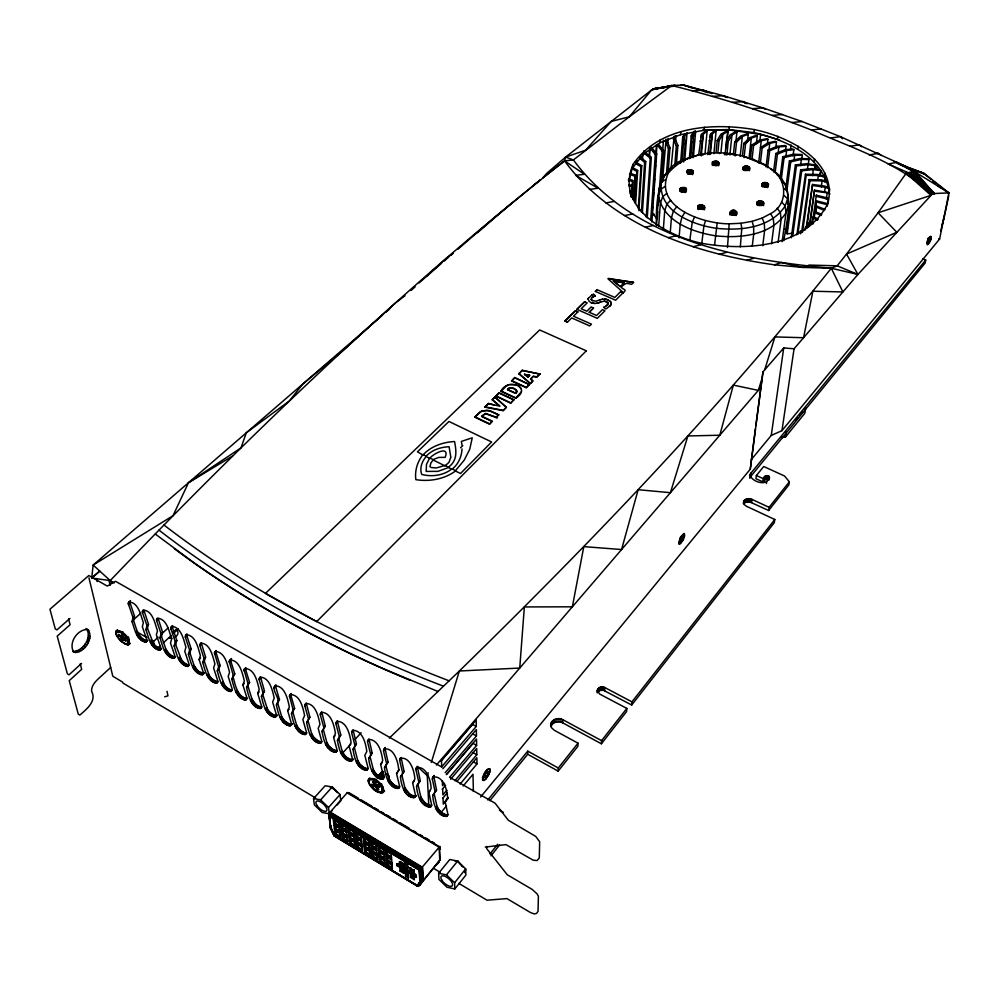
<?xml version="1.0" encoding="UTF-8"?>
<svg xmlns="http://www.w3.org/2000/svg" width="999" height="999" viewBox="0 0 999 999"><rect width="100%" height="100%" fill="white"/><g stroke="black" fill="none" stroke-linecap="round" stroke-linejoin="round"><path stroke-width="1.5" d="M499.762 406.231L488.374 403.421L484.927 407.155L503.109 410.664L506.406 407.38L494.992 396.94L492.32 399.9L498.701 405.319M501.023 391.371C506.568 377.435 533.166 387.113 515.671 398.176L501.023 391.371L506.431 385.926M507.904 385.077L506.431 386.276M508.379 388.948C510.202 386.376 516.083 388.224 516.758 391.308C515.222 388.274 509.84 386.675 507.542 389.76L514.16 392.832M678.696 543.056L680.481 537.087L683.89 533.516L684.74 535.377L683.616 539.123L680.756 543.468L679.557 544.03L678.696 543.056L679.183 543.781M678.983 543.194L680.756 537.225L684.178 533.653M742.707 155.894L764.847 164.96C735.851 148.938 691.433 145.804 668.256 173.177C653.009 207.48 703.646 223.951 729.183 223.813L727.472 247.49M323.813 727.559L320.292 714.685L321.316 712.275C331.406 712.462 334.141 725.823 335.452 733.391L333.591 737.262L337 749.887L335.951 752.172C326.086 751.81 323.364 738.923 322.003 731.443L325.262 726.023L321.753 712.062L320.292 713.598M508.878 388.561C512.774 386.001 505.344 391.571 508.379 388.611M509.478 384.515L516.033 384.727M510.639 403.184L513.848 399.65L499.188 392.819L495.954 395.991L510.639 403.184L513.848 399.65M511.625 380.981L514.785 377.535L529.358 384.578L526.211 387.699L511.625 380.981L514.785 377.535M679.283 543.881L682.679 540.309L684.265 533.766M384.116 854.744L378.534 851.935L378.883 855.818L384.44 859.165L384.378 857.891L379.87 855.169L379.595 852.022L378.534 851.935M515.671 398.176L521.391 391.758M516.321 392.619C517.544 390.846 513.786 395.404 516.633 391.87M516.57 390.459L516.633 392.22L516.77 391.433M379.108 846.453L383.641 849.712L378.047 846.353L378.396 850.274L383.978 853.633L383.916 852.347L379.395 849.637L379.108 846.453L378.047 846.353M518.906 373.838L522.227 370.254L539.922 374.076L536.763 377.235L533.316 376.486L530.581 379.183L532.854 381.118L530.307 383.641L518.906 373.838L522.227 370.254M518.981 386.089L521.441 389.111M524.55 374.463L529.595 375.237L527.934 377.21L524.55 374.463L529.582 375.574M526.211 387.699L529.37 384.24M339.323 736.513L335.901 723.638L336.975 721.241C347.078 721.428 349.875 734.764 351.074 742.394L349.138 746.241L352.447 758.865L351.361 761.138C341.471 760.776 338.698 747.926 337.45 740.371L340.771 734.952L337.362 721.003L335.914 722.564M527.934 377.21L529.595 375.237M530.307 383.641L532.854 380.769L530.594 378.846L533.316 376.148L536.763 376.885L539.935 373.738M591.146 299.5L591.77 297.702M527.709 754.27L527.759 751.123L558.279 768.006L558.166 771.141L527.709 754.27L489.785 800.723M372.714 842.632L376.099 845.191L370.517 841.845L370.891 845.766L376.448 849.113L376.386 847.826L371.878 845.129L371.591 841.945L370.517 841.845M128.309 636.95L128.871 642.307L128.197 643.531L127.897 639.897L124.301 635.014L121.066 632.517L117.083 631.543L122.914 631.718M354.97 745.529L351.636 732.667L352.747 730.281C362.887 730.469 365.734 743.768 366.82 751.473L364.81 755.306L368.032 767.906L366.908 770.167C356.993 769.804 354.158 756.992 353.022 749.362L356.406 743.955L353.109 730.019L351.66 731.593M369.705 851.086L364.173 848.301L364.548 852.159L370.055 855.481L369.705 851.086L365.234 848.401L365.534 851.523L369.992 854.22M370.055 855.481L368.681 840.209L363.112 837.412L363.499 841.333L369.031 844.654L368.681 840.209M550.711 726.635C549.662 720.179 557.829 716.683 562.837 719.692L601.573 740.634L601.386 743.78L562.724 722.851C558.816 720.754 553.034 721.815 551.073 726.061L551.161 722.901M551.96 724.575L552.06 721.415M929.682 239.535L930.019 237.849L928.208 241.296L927.984 242.42L928.858 241.358L928.521 243.032L930.556 238.474L929.682 239.535L928.433 239.048M553.296 723.338L553.384 720.179M554.969 722.427L555.069 719.268M567.444 322.115L564.934 320.941L575.387 310.801L577.884 311.963L575.374 310.864L564.934 321.004L567.444 322.115L571.678 317.932L589.672 325.911L591.47 324.138L573.488 316.233L577.884 311.888M556.893 721.902L556.992 718.743M361.938 846.415L356.431 843.631L356.83 847.502L362.312 850.811L361.938 846.415L356.431 843.631M558.903 721.79L559.015 718.631M362.312 850.811L360.864 835.526L355.307 832.729L355.719 836.663L361.226 839.972L360.864 835.526M361.413 841.108L355.881 838.323L356.281 842.219L361.788 845.529L361.413 841.108L355.881 838.323M370.741 754.62L367.507 741.782L368.656 739.397C378.821 739.597 381.73 752.859 382.704 760.626L380.619 764.435L383.753 777.035L383.304 778.833C373.314 780.631 369.343 765.559 368.718 758.441L372.165 753.034L368.981 739.11L367.545 740.696M560.901 722.115L561.001 718.955M576.885 309.39L584.702 301.748L587.2 302.897L581.181 308.741L586.838 311.226L591.146 306.943L593.506 308.042L589.21 312.262L596.578 315.484L602.459 309.615L604.969 310.764L597.315 318.344L576.898 309.328L584.702 301.748M562.724 722.851L562.837 719.692M682.067 540.634L683.653 536.176L682.354 537.737L682.529 536.001L681.668 537.037L680.194 540.347L680.082 541.508L681.38 539.935L681.206 541.67L682.067 540.634L680.644 539.947M331.218 825.723L330.507 828.333L334.29 836.225L334.802 835.726L330.681 826.847L329.495 816.87M589.21 312.262L593.518 307.967M419.13 885.638L422.265 881.218L421.503 868.381L329.358 813.261L330.507 828.333L329.033 815.721L329.508 812.911L347.452 792.457L439.485 846.765L440.084 859.839L420.117 884.789L416.995 886.138L419.992 881.505L419.28 869.704L419.842 882.117L416.995 886.138M354.62 842.007L349.126 839.247L349.55 843.119L355.007 846.403L354.62 842.007L350.187 839.347L350.524 842.482L354.945 845.154M593.443 294.305L595.317 295.916L593.443 294.305L591.458 295.155M623.076 292.782L615.621 300.224L595.354 291.408L597.102 289.71L614.86 297.427L620.579 291.708L623.076 292.782L620.579 291.708M355.007 846.403L353.496 831.106L347.952 828.321L348.376 832.254L353.871 835.564L353.496 831.106M597.102 289.772L595.354 291.471M383.953 749.075C394.168 746.99 398.314 762.599 398.713 769.854L396.553 773.638L399.588 786.225L399.113 788.024C389.086 789.797 385.052 774.799 384.54 767.594L386.638 763.785L383.504 750.961L385.389 747.477L383.554 749.874M550.774 724.525L551.573 727.759L554.258 730.244L578.009 743.169L577.872 746.315L558.166 771.141M384.54 767.594L388.062 762.187L384.977 748.276M608.441 278.384L633.566 282.392L607.991 278.833L623.326 292.595C630.069 287.874 614.01 289.772 626.56 283.291L631.68 284.328L633.566 282.392M605.769 306.356L608.216 303.159M613.398 280.931L624.05 282.904L613.398 280.931L620.329 286.638L624.05 282.904M342.732 824.662L346.041 827.172L340.547 823.888L340.984 827.821L346.466 831.118L346.416 829.844L341.97 827.184L341.621 824L340.547 823.888M597.252 692.619C596.241 688.311 601.323 685.489 604.82 687.549L631.955 701.86L631.705 705.019L603.483 690.272L599.787 690.459L597.414 692.682L597.589 689.51M620.329 286.638L613.398 280.869M597.939 691.77L598.126 688.611M598.751 691.008L598.938 687.849M599.787 690.459L599.974 687.287M600.973 690.134L601.161 686.962M630.881 196.803L631.306 191.096L631.156 192.22M628.945 181.106L633.204 164.223C659.377 126.111 712.499 122.515 754.32 129.583C789.385 136.726 840.546 162.263 827.135 206.144M631.356 196.778L632.742 180.457L628.796 178.871M402.672 773.039L399.625 760.214L400.112 758.341C410.364 756.268 414.573 771.802 414.86 779.158L412.624 782.916L415.559 795.491L415.06 797.277C404.982 799.05 400.899 784.103 400.499 776.81L404.083 771.428L401.111 757.529L399.7 759.14M631.83 195.704L632.742 180.457M602.235 690.072L602.422 686.9M603.483 690.272L603.671 687.1M633.254 199.575L635.152 175.15L631.218 173.576M633.641 200.062L635.152 175.15M636.925 164.111L637.112 161.014M604.632 690.721L604.82 687.549M634.914 202.572L636.825 171.441L637.662 170.479L632.517 167.495M635.626 203.159L637.662 170.479M339.997 833.203L334.528 830.456L334.977 834.34L340.397 837.599L339.997 833.203L335.589 830.556L335.964 833.703L340.347 836.35M638.286 208.616L640.946 166.646L641.77 165.697L635.364 161.988M638.898 210.752L641.77 165.697M642.507 160.002L642.906 153.809M633.029 167.295L643.831 153.746L644.018 150.687M338.723 822.789L334.328 819.617L334.69 822.814L339.123 825.474L339.173 826.735L333.716 823.451L333.254 819.517L338.723 822.789L340.397 837.599M641.395 212.038L644.617 162.35L645.741 161.526L640.584 157.243M642.394 212.75L645.741 161.526M649.113 155.694L649.525 149.513M649.6 155.732L650.112 148.002L655.294 154.545L650.749 219.605M646.241 217.145L650.224 158.217L651.336 157.392L645.329 152.435M647.227 217.869L651.336 157.392M655.831 153.971L656.48 144.705M652.647 206.543L652.222 212.725L657.23 219.33L657.792 211.588M652.871 203.459L653.633 192.632M653.846 189.548L654.607 178.721M654.82 175.637L655.581 164.81M655.794 161.726L656.992 144.718L662.187 151.236L659.14 193.019M651.872 222.028L656.668 153.883L651.498 147.34M418.843 782.354L415.896 769.542L416.408 767.682C426.698 765.634 430.981 781.093 431.131 788.536L428.821 792.282L431.655 804.844L431.131 806.618C421.016 808.366 416.87 793.493 416.595 786.113L420.242 780.731L417.382 766.845L415.971 768.468M643.831 153.746L660.064 142.67L660.277 139.623M656.38 224.688C656.056 198.888 657.742 165.659 688.411 158.104M656.405 225.574L659.115 188.237L661.575 182.53M658.241 205.394L658.803 197.665M660.863 175.724L661.101 172.64M662.674 151.061L663.461 140.285M462.025 448.913C461.675 456.718 458.266 464.485 451.935 469.268L448.489 467.569L437.912 471.366L426.161 471.403L426.523 464.273L429.707 457.929L433.091 459.59L438.786 457.405L445.192 457.355C450 444.855 433.091 453.783 429.72 458.329L426.148 456.568C421.59 461.738 419.555 468.656 421.715 474.413C431.893 477.11 443.568 475.524 451.923 468.856L455.482 470.604L464.11 460.314L469.755 449.238L472.252 437.812L461.401 441.396L461.938 444.93M661.063 184.615L663.561 150.574L658.366 144.068M658.678 226.286L660.364 203.421L662.587 196.865L666.658 193.506M662.437 181.581L666.083 139.198M667.782 142.982L668.131 138.349M666.42 174.563L668.406 148.277L665.409 141.446M597.377 690.509L599.625 694.018L626.823 708.416L626.573 711.563L601.386 743.78M663.336 229.221L664.722 210.901L666.845 204.121L670.679 200.3M668.219 170.991L669.992 147.802L666.995 140.971M671.028 168.381L674.188 136.101M450.786 457.38L448.926 462.425L444.992 465.846L433.104 459.99L430.881 462.999L429.932 466.57L431.218 467.544L436.451 467.932L444.98 465.447L448.464 467.157C457.879 460.439 456.231 450.487 454.57 441.533C442.957 442.145 430.931 446.203 422.964 455.007L417.407 451.86L448.951 421.466L491.608 441.97L460.539 473.501L455.494 471.016C444.243 479.27 429.495 481.818 415.871 479.657C414.56 470.766 417.457 461.613 422.952 454.595L426.136 456.168C431.993 449.9 440.696 447.065 449.1 446.74L450.774 456.98M675.611 140.622L675.986 136.001M674.737 165.971L676.323 145.891L673.301 139.073M670.204 233.179L671.428 217.907L673.388 210.914L676.835 206.668M676.423 163.948L677.909 145.417L674.874 138.599L675.699 135.839M660.064 142.67L680.581 134.69L680.831 131.656M680.581 163.074L682.729 136.875L684.839 133.766M682.067 160.739L683.466 143.769L682.729 136.875M679.807 191.259L680.032 188.574C692.319 183.529 683.266 198.476 680.032 188.574M684.203 139.685L684.452 136.601L687.062 132.755L684.74 160.464M680.269 190.821L680.481 188.137M681.131 187.787L680.794 191.82L685.664 192.457L686.013 188.436M683.653 162L685.202 143.481L684.452 136.601M681.593 191.596L681.93 187.562M682.467 191.496L682.804 187.475M679.07 237.899L680.232 224.138L681.98 216.97L684.914 212.325M683.366 191.546L683.716 187.525M684.24 191.733L684.59 187.712M432.842 777.097C443.181 775.074 447.527 790.459 447.552 798.001L445.167 801.722L447.889 814.272L447.34 816.033C437.187 817.756 432.967 802.971 432.817 795.491L435.139 791.757L432.305 778.958L434.253 775.449L432.392 777.884M432.817 795.491L436.538 790.109L433.791 776.248M685.027 192.045L685.364 188.024M687.137 173.039L687.362 170.367C693.905 167.245 695.204 175.724 687.662 174.038M687.774 172.702L687.999 170.03M686.226 191.608L686.463 188.923M689.36 158.591L691.345 135.489L694.13 131.356L695.641 131.381L693.356 157.53M688.436 173.826L688.786 169.818M689.298 173.726L689.647 169.73M690.796 157.792L692.12 142.358L691.345 135.489M692.806 138.299L693.069 135.215L695.641 131.381M690.546 169.78L690.197 173.776L691.832 174.263L692.182 170.267M691.058 173.963L691.408 169.955M692.507 157.505L693.855 142.083L693.069 135.215M692.931 157.367L693.331 152.747M693.868 146.603L694.405 140.447M694.817 135.839L695.217 131.219M692.457 174.675L692.819 170.667M693.031 173.814L693.256 171.141M689.847 240.047L692.295 222.015L694.592 217.045M698.676 154.995L701.448 134.44L705.619 130.782L707.13 130.969L704.982 154.033M701.173 137.525L701.448 134.44M700.486 154.92L703.259 134.365L707.13 130.969M701.298 155.919L703.259 134.365M680.581 134.69L704.058 130.232L704.332 127.21M697.714 208.604L697.964 205.906C700.524 203.484 706.53 205.619 704.37 209.79M698.101 209.515L698.476 205.482M699.175 205.157L698.801 209.191L700.524 208.953L700.898 204.907M699.625 209.003L699.999 204.97M702.684 205.232L702.309 209.266L701.435 209.041L701.822 205.007M707.717 154.62L710.501 134.078L714.647 130.419L716.146 130.607L713.91 153.659M703.059 209.615L703.446 205.582M710.214 137.15L710.501 134.078M703.796 208.716L704.045 206.031M704.195 209.241L704.445 206.543M709.527 154.545L712.312 134.003L716.146 130.607M701.698 243.993L703.92 225.849L705.494 220.629M710.401 153.996L712.312 134.003M712.15 164.91L712.412 162.238C724.325 157.38 715.796 171.778 712.412 162.238M712.587 164.485L712.849 161.813M713.086 165.484L713.473 161.488M714.248 161.276L713.848 165.26L716.458 165.409L716.857 161.413M714.71 165.185L715.097 161.189M716.021 152.772L717.22 140.447L720.941 134.191L726.31 131.144L727.759 131.493L726.023 148.389M715.596 165.222L715.996 161.239M368.132 780.981L368.931 778.683C375.799 777.197 383.828 784.764 383.866 791.595L383.191 792.532C376.473 794.005 369.817 787.087 368.132 780.981L370.754 778.895L374.625 779.02M369.068 783.179C375.162 790.996 367.657 784.115 368.831 780.519L369.742 779.32L374.75 779.307M369.53 779.407L369.667 778.059L368.269 779.632M483.179 780.419L482.455 777.796L484.165 773.376L487 769.58L489.285 768.643L490.109 770.117L489.048 774.125L485.477 779.445L482.867 780.244L483.791 780.481M482.48 779.769L485.377 772.09L487.312 769.754L489.597 768.818M717.844 152.897L719.068 140.572L722.776 134.328L727.759 131.493M717.232 165.709L717.632 161.713M717.994 164.773L718.256 162.113M718.443 165.247L718.718 162.587M718.681 165.759L718.955 163.099M720.928 152.785L722.776 134.328M714.572 244.98L717.195 222.914M725.024 154.97L726.435 141.109L730.119 134.853L735.464 131.793L736.912 132.155L735.926 141.371M727.172 139.011L728.121 129.808L760.626 134.44L779.595 139.985M704.058 130.232L729.02 129.533L729.332 126.511M726.86 155.095L728.283 141.246L731.955 134.99L736.912 132.155M480.606 797.027L750.274 469.168L755.381 428.821M729.869 154.97L731.955 134.99M733.441 154.046L734.752 141.733L740.534 136.139L746.94 133.804L748.263 134.303L747.402 141.983M735.064 155.931L736.55 142.07L742.332 136.476L748.263 134.303M729.844 214.897C733.441 200.612 742.881 222.365 730.132 212.213M730.069 214.373L730.356 211.688M730.519 213.923L730.806 211.226M731.455 210.876L731.018 214.91L735.301 215.147L735.751 211.114M731.805 214.673L732.242 210.639M732.692 214.585L733.129 210.552M733.603 214.635L734.053 210.602M740.147 156.456L742.332 136.476M734.502 214.822L734.939 210.789M369.418 779.682L373.464 779.757L378.858 783.391L381.593 786.775L382.617 791.096L382.629 786.8M742.419 155.732L743.78 143.406L749.525 137.812L755.918 135.464L757.254 135.964L756.355 143.644M735.963 215.572L736.413 211.538M736.588 214.735L736.875 212.038M744.043 157.605L745.579 143.744L751.323 138.137L757.254 135.964M742.919 169.805L743.219 167.145C749.65 163.062 752.846 171.791 743.818 170.379L744.267 166.383M743.356 169.38L743.643 166.721M744.58 170.167L745.029 166.171M745.441 170.08L745.891 166.084M746.777 166.134L746.328 170.13L747.19 170.305L747.652 166.309M750.274 469.168L762.986 371.853L783.728 347.939L794.068 348.776L857.929 274.45L931.905 194.443L933.503 193.556L948.913 192.882L939.634 238.973L781.955 430.656L771.253 435.452L751.26 459.615M388.923 777.834L388.486 775.624L388.923 777.834L388.037 778.508M413.861 872.826L413.848 869.654L413.861 872.826L410.077 870.554L409.902 867.956L410.776 867.819L410.914 869.917L413.973 871.752M414.298 879.669L414.285 876.535L410.364 874.849L410.539 877.409L414.298 879.669L414.285 876.535M749.05 158.129L751.323 138.137M747.976 170.604L748.426 166.621M748.775 169.68L749.075 167.02M740.321 246.89L741.77 228.671L740.996 223.277L729.183 223.813M749.225 170.155L749.537 167.495M750.324 158.816L751.91 144.955L759.565 140.21L766.782 138.674L767.956 139.311L767.394 143.918M749.475 170.667L749.787 168.007M829.744 188.886L829.27 191.945C823.376 156.406 785.451 139.723 753.97 132.605L754.32 129.583M752.022 159.34L753.608 145.479L761.263 140.734L767.956 139.311M403.309 866.483L403.121 863.898L399.363 861.638L399.55 864.235L403.309 866.483L403.284 863.323L400.237 861.5L400.387 863.598L403.434 865.434M403.808 873.351L403.621 870.791L399.875 868.531L400.062 871.103L403.808 873.351L403.783 870.216L400.736 868.393L400.899 870.479L403.921 872.302M759.902 140.584L760.626 134.44M758.616 162.987L761.263 140.734M704.62 207.105L703.746 208.579L701.31 209.153M760.301 163.524L762.137 148.114L769.779 143.357L776.46 141.92L775.686 148.077M756.755 204.783L757.08 202.098C763.686 197.765 767.007 207.13 757.667 205.319L758.154 201.298M757.192 204.333L757.517 201.648M752.247 246.254L753.721 234.041L753.633 226.598L752.122 221.341L740.996 223.277M758.441 205.095L758.928 201.074M759.315 205.007L759.802 200.974M761.825 186.363L762.15 183.691C767.407 179.183 772.04 188.736 763.486 186.701L763.973 182.692M762.249 185.926L762.574 183.254M760.714 201.024L760.227 205.057L761.113 205.245L761.613 201.224M762.712 186.925L763.199 182.917M766.046 166.945L768.119 150L777.334 146.241L785.089 145.529L786.088 146.279L785.476 150.886M761.925 205.557L762.412 201.536M764.347 186.613L764.834 182.605M768.83 151.049L769.779 143.357M762.749 204.633L763.074 201.96M765.734 182.655L765.246 186.663L766.907 187.15L767.407 183.154M767.582 167.645L769.667 150.699L778.883 146.928L786.088 146.279M763.224 205.132L763.548 202.447M763.486 205.682L763.81 202.997M766.121 186.85L766.608 182.842M767.569 187.562L768.069 183.566M768.206 186.713L768.543 184.041M762.736 245.704L764.647 230.444L764.297 223.114L762.125 218.082L752.122 221.341M777.409 139.286L777.796 136.251M773.551 171.965L775.886 153.471L785.089 149.7L792.869 148.988L793.868 149.725L793.044 155.881M775.099 172.665L777.447 154.171L786.65 150.387L793.868 149.725M778.096 153.084L778.883 146.928M771.528 243.843L773.9 225.549L773.313 218.369L770.591 213.649C788.611 204.408 787.362 178.958 770.828 168.906C796.553 183.691 787.736 217.407 783.728 240.697M779.994 178.309L782.791 156.718L793.431 154.233L801.535 154.495L802.272 155.332L801.635 159.952M781.293 179.171L784.103 157.567L782.791 156.718M785.851 156.543L786.65 150.387M743.343 503.558C742.906 498.988 748.688 497.652 751.985 499.388L769.105 507.342L768.643 510.514L750.149 502.072L745.816 502.247L743.756 503.646L744.18 500.474M778.084 242.407L781.106 219.58L780.356 212.575L777.21 208.229M790.459 149.55L791.071 144.942M785.714 188.786L789.397 161.001L800.049 158.504L808.179 158.766L808.928 159.603L808.266 164.223M744.642 502.834L745.067 499.662M786.812 191.196L790.721 161.863L789.397 161.001M755.793 425.749L762.986 371.853M745.816 502.247L746.241 499.075M925.723 260.04L750.636 473.501L749.737 477.647L925.086 263.124L925.723 260.04L922.814 258.903M749.937 478.184L750.636 473.501M747.19 501.91L747.614 498.726M750.586 476.248L751.011 473.064M782.142 241.658L786.026 212.787L788.486 205.432L787.512 191.471L783.978 188.461M787.612 203.958L788.436 197.839L787.587 195.317M794.13 159.703L794.754 155.082L802.272 155.332M748.663 501.848L749.1 498.676M815.159 168.881L815.134 164.897L807.005 163.711L795.391 164.885L786.163 232.842L787.175 233.828L792.806 233.217M797.889 149.201L798.301 146.166M750.149 502.072L750.586 498.888M787.175 233.828L796.44 165.871L795.391 164.885M751.548 502.559L751.985 499.388M768.643 510.514L788.835 484.99L789.335 481.818L784.54 475.999L763.723 466.508L756.368 475.524L755.931 478.696L762.861 481.88L765.621 478.921L768.656 479.657M800.536 165.522L801.385 159.353L808.928 159.603M791.245 237.812L800.661 169.793L812.299 168.606L820.466 169.805M792.682 235.789L801.722 170.779L800.661 169.793M796.915 234.753L805.444 174.238L817.619 174.45L825.499 176.548L824.987 182.005M769.143 479.395C771.365 474.737 763.798 474.475 763.311 478.708L762.861 481.88L766.146 478.783L768.893 480.044M797.839 234.315L806.193 175.312L805.444 174.238M807.404 169.318L808.054 164.685L815.609 165.784M764.834 479.445L765.284 476.273M771.253 435.452L783.728 347.939M765.172 479.145L765.621 475.961M765.621 478.921L766.071 475.736M800.574 233.816L801.011 230.757L799.912 231.656M766.146 478.783L766.595 475.611M801.573 232.592L809.165 179.595L821.378 179.808L826.648 181.219M766.72 478.771L767.17 475.586M766.395 483.516L766.708 481.406L769.38 477.684M802.509 232.168L809.914 180.682L809.165 179.595M767.282 478.846L767.744 475.674M767.831 479.033L768.281 475.861M814.073 161.801L814.51 158.766M768.293 479.308L768.755 476.136M768.805 478.596L769.118 476.486M812.499 175.624L813.361 169.58L820.941 170.692L820.279 175.225M804.932 230.245L805.369 227.185L806.468 226.298M814.684 167.982L815.134 164.897M806.38 226.898L812.537 184.465L824.837 186.101L828.496 187.587M806.755 228.022L812.537 184.465M808.316 227.248L809.714 221.641L813.423 223.739M816.732 168.631L817.182 165.559M809.39 224.975L814.51 190.085L829.295 192.732M810.451 221.566L814.51 190.085M817.706 180.057L818.368 175.512L825.674 177.46M74.401 652.372L73.414 651.598C68.444 642.407 77.747 629.07 87.612 629.507L88.586 630.307C93.794 639.348 82.805 655.581 72.765 651.398C82.605 651.685 91.758 638.548 86.95 629.345L85.976 628.546M811.7 223.651L813.323 216.521L818.268 219.305M812.324 223.664L816.345 195.18L828.308 198.202M781.955 430.656L794.068 348.776M819.58 175.836L820.017 172.827M813.511 218.744L814.772 211.538L821.752 214.298M813.873 217.632L816.495 200.861L827.01 203.521M814.272 217.208L816.495 200.861M815.534 211.701L816.57 206.044L824.912 209.328M815.896 210.614L816.57 206.044M926.935 243.594C927.259 236.538 934.44 232.367 929.582 242.482C926.21 246.84 926.597 244.543 930.581 240.272M927.184 243.681C926.91 240.747 932.03 232.392 930.956 239.136M821.228 186.938L822.14 180.881L826.535 182.055M781.193 437.649L785.451 437.038L786.238 431.78M824.824 176.348L825.286 173.302M824.812 181.081L825.499 176.548M743.631 501.436L744.28 504.62L746.44 506.256L774.787 519.492L774.312 522.677L631.705 705.019M824.55 191.771L825.236 187.225L812.936 185.577M826.335 198.938L827.259 192.869L814.897 191.209M827.647 203.896L828.346 199.338L816.37 196.316L816.345 195.18M805.669 408.067L804.832 413.311L785.451 437.038M750.162 474.475C750.249 480.219 762.125 485.114 766.708 481.406M465.172 871.652L464.96 872.789L465.696 868.905L457.629 861.076L449.8 859.502L438.648 873.238L438.936 879.432L446.99 887.249L454.832 888.935L465.871 875.112L465.696 868.905L454.607 882.754L454.832 888.935M588.124 299.188L588.286 298.314M128.259 603.471L128.946 602.047C138.636 602.222 140.859 615.946 143.369 622.677L142.333 626.773L146.791 639.485L146.229 641.907C136.726 641.545 134.503 628.309 131.993 621.628L132.979 617.519L128.259 603.471L130.482 600.661M142.345 611.55L143.044 610.127C152.772 610.302 155.032 624.013 157.467 630.794L156.368 634.877L160.752 647.589L160.152 649.999C150.612 649.65 148.364 636.425 145.929 629.682L146.978 625.599L148.501 624.2L143.881 610.152L142.345 611.55L142.47 612.662L146.978 625.599M948.738 195.754L945.454 211.376M156.543 619.68L157.268 618.269C167.02 618.443 169.306 632.13 171.653 638.973L170.504 643.044L174.813 655.744L174.176 658.154C164.623 657.804 162.338 644.605 159.977 637.799L161.089 633.728L162.6 632.33L158.067 618.281L156.543 619.68L156.656 620.791L161.089 633.728M611.063 304.67L611.288 303.671M146.229 641.907L147.715 640.521C138.224 640.172 136.001 626.922 133.504 620.254L134.503 616.146L129.795 602.097M419.992 881.505C419.905 882.829 422.677 881.155 423.314 880.294L440.084 859.839M941.645 226.935L945.254 212.312M940.671 231.069L944.492 215.946M121.104 639.572L121.291 637.699L118.481 635.539L118.606 634.29L121.403 636.45L121.591 634.577L123.464 636.026L121.104 639.572L122.977 641.021L123.152 639.148L125.961 641.321L126.086 640.072L123.127 637.374M175.312 641.932L170.954 628.995L171.591 626.485C181.381 626.648 183.691 640.322 185.964 647.227L184.753 651.273L188.986 663.973L188.312 666.37C178.721 666.021 176.423 652.846 174.138 645.991L175.312 641.932L176.811 640.509L172.465 627.584L172.577 625.624L171.054 627.035M145.929 629.682L147.44 628.296L148.501 624.2M189.635 650.187L185.352 637.262L186.039 634.752C195.854 634.927 198.202 648.563 200.387 655.531L199.113 659.577L203.272 672.265L202.56 674.65C192.944 674.3 190.609 661.151 188.399 654.233L189.635 650.187L191.134 648.763L186.863 635.839L187 633.878L185.489 635.302M159.977 637.799L161.476 636.4L162.6 632.33M948.588 192.645L906.955 166.958L840.521 136.676L802.01 121.516L762.924 107.867L723.326 95.717L683.241 85.015L671.778 85.527L652.672 89.261L674.7 85.402L653.758 88.799L651.548 90.022L565.609 157.08L564.56 160.864C488.249 220.592 414.935 284.253 343.743 349.912C263.424 424.25 185.839 501.498 110.202 580.594L91.733 578.059L99.775 571.078L91.733 577.847L93.157 565.047L382.567 315.122M199.788 644.492L200.587 643.094C210.439 643.269 212.824 656.88 214.922 663.91L213.586 667.931L217.67 680.619L216.92 682.991C207.28 682.642 204.907 669.517 202.785 662.537L204.071 658.516L205.569 657.08L201.298 643.044L199.875 645.591L204.071 658.516M174.138 645.991L175.637 644.58L176.811 640.509M633.204 164.223C614.073 207.492 667.295 236.214 702.122 243.381C745.129 250.861 804.207 247.964 827.384 204.483M217.27 670.916L218.631 666.907L214.435 652.884L216.184 650.586L216.009 652.534L220.117 665.459L218.756 669.467L217.27 670.916C219.305 677.959 221.716 691.058 231.393 691.408L232.168 689.048L228.172 676.36L229.57 672.364C227.56 665.259 225.137 651.673 215.26 651.498L214.685 652.047M188.399 654.233L189.897 652.809L191.134 648.763M428.833 806.093L427.26 775.686L428.171 772.739M431.331 762.412L459.365 670.991C590.159 543.306 717.12 411.151 831.28 268.232L837.174 265.821L846.528 254.083L878.084 212.787L906.205 173.252C911.85 171.716 920.054 170.18 924.587 174.251L930.706 179.058M762.362 377.36L758.316 390.384L733.353 385.09L719.792 435.227L687.886 435.951L670.416 492.682L638.161 489.71L621.578 549.525L583.803 546.628L572.365 606.805L524.363 606.942L519.742 668.056L459.365 670.991L389.36 738.036M764.66 369.942L774.912 336.925L803.571 337.712L812.886 291.233L842.894 291.945L831.28 268.232C738.361 259.815 632.404 239.785 573.376 159.927L565.609 157.08L546.628 173.464L542.857 177.81L564.56 160.864L573.376 159.927L629.295 116.821L671.778 85.527C719.243 97.328 765.958 112.113 811.463 130.032C853.021 148.451 898.438 162.325 931.905 194.443L908.478 172.777L888.123 163.973L897.139 162.35L915.022 171.491L934.639 193.956L913.81 171.703L894.317 161.563M229.458 660.514L230.045 659.977C239.96 660.152 242.42 673.713 244.343 680.868L242.869 684.852L246.79 697.527L245.979 699.887C236.276 699.537 233.828 686.463 231.88 679.357L233.304 675.361L229.196 661.35L231.543 658.516M231.88 679.357L234.777 673.9L230.757 660.988L230.956 659.053M202.785 662.537L204.271 661.101L205.569 657.08M246.603 687.874L248.089 683.89L244.068 669.892L245.841 667.569L245.617 669.505L249.563 682.417L246.603 687.874C248.464 695.029 250.949 708.079 260.677 708.428L261.526 706.081L257.692 693.418L259.216 689.447C257.392 682.23 254.895 668.693 244.955 668.518L244.355 669.043M120.442 640.784L115.784 633.616L116.021 631.168L117.52 629.807L117.283 632.255M116.021 631.168L116.821 630.569C123.102 630.806 130.232 637.737 129.408 644.143L128.584 644.73C124.301 645.841 110.19 632.292 119.218 631.855M116.708 631.755L116.059 632.991M668.581 171.766L669.58 168.893L673.164 167.283M259.066 678.483L259.977 677.135C269.955 677.31 272.49 690.809 274.226 698.101L272.627 702.047L276.386 714.71L275.499 717.045C265.734 716.683 263.199 703.671 261.438 696.44L264.46 690.996L260.552 676.997L259.116 679.582L262.987 692.482M662.2 181.106L664.335 175.175L668.256 173.177M276.398 705.094L278.009 701.148C278.596 696.153 270.592 688.948 275.974 684.827L275.699 686.75L279.47 699.65L276.398 705.094C278.059 712.374 280.644 725.361 290.422 725.724L292.495 723.726L290.422 725.724M291.483 713.798L293.157 709.877L289.435 695.903L291.221 693.556L290.921 695.479L294.618 708.366L291.483 713.798C293.044 721.153 295.667 734.115 305.482 734.465L306.443 732.155L302.859 719.517L304.595 715.596C303.059 708.179 300.437 694.742 290.397 694.555L289.76 695.079M261.438 696.44L264.46 690.996M291.059 725.237L291.358 723.401L287.687 710.739L289.348 706.817C287.712 699.462 285.127 685.988 275.125 685.814L274.5 686.325M304.807 704.72L305.794 703.383C315.859 703.558 318.544 716.97 319.955 724.462L318.169 728.346L321.666 740.996L320.654 743.281C310.814 742.931 308.142 730.007 306.681 722.589L309.877 717.157L306.268 703.184L304.807 705.806L308.429 718.681M757.08 202.098L757.617 204.196L759.977 205.132M762.15 183.691L762.687 185.739L765.022 186.651M743.219 167.145L743.731 169.143L746.016 170.042M306.681 722.589L309.877 717.157M322.003 731.443L325.262 726.023M405.02 295.741L395.804 302.647L343.743 349.912L302.722 384.078L289.448 400.886L246.303 432.792L240.971 447.902L188.474 482.742L173.002 515.709L93.157 565.047L110.202 580.594L114.248 582.904M337.45 740.371L340.771 734.952M485.477 779.445L489.048 774.125M353.022 749.362L356.406 743.955M588.286 298.376L592.469 294.593M368.718 758.441L372.165 753.034M611.063 304.608L606.705 308.516L605.506 308.903L603.583 307.155L604.657 306.768M399.4 769.505L396.553 773.638M400.499 776.81L404.083 771.428M416.595 786.113L420.242 780.731M697.964 205.906L698.164 208.029L701.435 209.041M448.139 797.589L445.167 801.722M607.467 305.17L608.166 304.158M418.269 886.001L421.303 881.717L420.554 869.167L439.485 846.765M418.556 885.913L421.64 881.568L420.891 868.918L329.158 814.01M418.856 885.788L421.965 881.405L421.203 868.655L329.245 813.623M419.393 885.451L422.552 881.018L421.79 868.119L329.508 812.911M419.655 885.251L423.314 880.294L422.552 867.319L330.07 812.025M383.429 771.752L382.405 771.503L378.084 776.385L383.141 771.515L381.855 771.727L378.871 775.761M436.488 864.759L438.861 861.825M437.212 864.135L439.31 861.6M388.574 776.76L388.599 778.283M371.403 786.163C373.326 789.235 377.56 793.343 382.018 791.92L382.929 790.721L382.33 786.138M601.573 740.634L626.823 708.416M631.955 701.86L774.787 519.492M490.971 855.843L499.587 844.979M769.105 507.342L789.335 481.818M489.972 853.958L497.652 844.292M558.279 768.006L578.009 743.169M438.648 873.238L446.478 874.874L457.629 861.076L462.912 866.87L461.363 865.171M795.953 419.93L797.901 417.557M799.837 415.184L802.759 411.625M487.799 799.987L527.759 751.123M409.49 872.115L405.569 876.26L408.404 877.959L407.917 870.978L416.233 875.973L416.321 877.309L408.017 872.314L407.917 870.978M719.542 153.634L720.117 152.947M405.569 876.26L405.169 870.604L396.928 865.646L396.778 863.685L405.032 868.655L406.131 868.78L408.067 866.445M408.141 867.619L405.169 870.604M444.18 816.27L445.554 814.635L447.914 814.822L446.553 816.458M445.479 816.545L446.84 814.897M441.246 814.772L442.619 813.136L445.554 814.635M442.744 815.671L444.118 814.035M437.2 810.876L438.573 809.24L437 806.393L434.203 793.843M448.251 798.176L443.294 804.083L443.044 797.964M460.139 784.003L476.973 763.923L476.86 757.766L456.968 781.405M438.386 812.312L439.76 810.664L438.573 809.24M439.76 813.636L441.133 811.987L439.76 810.664M440.634 812.961L446.528 805.918M463.199 785.988L473.002 774.25L473.376 791.408M442.594 798.413L447.015 793.231M389.672 862.599L386.738 865.546L392.307 868.893L392.245 867.619L387.737 864.897L387.475 861.775L386.413 861.687L386.738 865.546M435.626 808.029L437 806.393M436.263 809.427L437.637 807.791M429.308 807.142L431.73 805.419L430.357 807.055M389.248 857.329L386.301 860.276L391.883 863.636L391.82 862.362L387.3 859.639L387.038 856.493L385.976 856.405L386.301 860.276M446.903 790.197L442.907 794.929L442.657 788.735M454.87 780.731L476.798 754.72L476.685 748.488L450.661 779.257M425.112 805.394L426.498 803.77L430.681 805.506M444.53 783.303L442.52 785.664L442.32 780.644M449.55 777.372L476.623 745.404L476.511 739.098L446.291 774.65M382.28 858.153L379.345 861.076L384.89 864.422L384.827 863.148L380.332 860.439L380.057 857.317L379.008 857.229L379.345 861.076M426.61 806.28L427.984 804.657M388.798 851.797L385.839 854.744L391.446 858.116L391.383 856.83L386.838 854.108L386.576 850.936L385.514 850.836L385.839 854.744M442.207 789.26L445.654 785.177M428.034 806.88L429.408 805.244M422.277 802.934L423.651 801.31L420.879 797.04L417.994 784.49M446.84 774.075L472.952 743.343L476.623 745.404M381.83 852.871L378.883 855.818M423.638 804.257L425.025 802.634L423.651 801.31M435.139 791.757L436.538 790.109M419.505 798.663L420.879 797.04M420.142 800.062L421.528 798.438M374.825 853.67L371.89 856.593L377.41 859.914L377.36 858.653L372.877 855.956L372.59 852.821L371.528 852.721L371.89 856.593M381.356 847.327L378.396 850.274M445.154 772.726L476.448 735.976L476.336 729.595L442.882 768.755M428.821 792.282L430.219 790.646M421.079 801.51L422.465 799.887M414.298 797.714L416.433 795.666M476.273 726.435L441.733 766.795L441.471 760.364L476.148 719.967L476.273 726.435L472.552 724.375L440.934 761.201M432.305 778.958L433.703 777.309M374.35 848.388L371.403 851.323L376.948 854.657L376.885 853.383L372.39 850.673L372.103 847.527L371.041 847.427L371.403 851.323M410.589 796.977L411.975 795.354L415.684 796.103M367.495 849.25L364.548 852.159M412 797.564L413.386 795.941M373.851 842.831L370.891 845.766M413.261 797.814L414.647 796.191M609.715 306.506L610.539 305.544M407.654 794.954L409.041 793.343L404.895 787.774L401.91 775.199M366.983 843.968L364.036 846.89L369.555 850.211L369.205 845.778L363.661 842.994L364.036 846.89M409.115 796.091L410.502 794.48L411.975 795.354M436.401 765.047L761.275 386.938M404.158 790.771L405.544 789.16M412.624 782.916L414.023 781.305M359.765 844.605L356.83 847.502M405.094 792.219L406.493 790.609M366.458 838.411L363.499 841.333M406.281 793.643L407.679 792.032M359.24 839.31L356.281 842.219M403.509 789.385L404.895 787.774M394.717 787.736L396.103 786.138L399.762 786.862L398.376 788.461M396.103 788.311L397.502 786.712M352.485 840.221L349.55 843.119M397.352 788.561L398.738 786.962M358.678 833.753L355.719 836.663M415.896 769.542L417.307 767.919M391.795 785.738L393.181 784.14L396.103 786.138M393.244 786.862L394.642 785.264M351.935 834.927L348.976 837.824L354.458 841.121L354.071 836.7L348.564 833.928L348.976 837.824M379.595 792.282L382.33 791.545L382.142 788.935M382.742 789.897L382.367 785.726M380.457 792.944L381.843 791.37L384.578 790.946M389.248 783.004L390.646 781.418L389.048 778.571L385.951 765.996M382.018 792.994L383.404 791.408M345.154 835.813L342.207 838.698L347.652 841.97L347.59 840.721L343.181 838.061L342.832 834.914L341.77 834.814L342.207 838.698M351.348 829.357L348.376 832.254M390.434 784.427L391.833 782.829L390.646 781.418M380.382 785.064C379.608 782.517 374.825 778.82 371.815 779.282M376.161 790.921L377.947 791.807M372.789 786.188C378.446 778.383 375.299 787.037 371.628 784.24L372.789 786.188L375.424 786.625L377.172 789.547L378.771 787.724M381.593 786.775L381.743 783.878M387.649 780.169L389.048 778.571M344.568 830.506L341.621 833.403L347.078 836.675L347.015 835.426L342.595 832.766L342.245 829.595L346.678 832.254L341.171 829.495L341.621 833.403M382.392 788.436L380.706 784.69M388.299 781.568L389.697 779.969M380.344 779.145L381.743 777.559L383.978 777.697L382.58 779.282M378.821 776.398L381.668 777.784L384.265 774.849M374.775 786.325L376.373 784.515L374.4 784.365M381.568 779.382L382.967 777.796M375.424 786.625L377.023 784.802L377.56 785.414L375.949 787.237M384.328 776.635L382.605 778.596L381.668 777.784M399.625 760.214L401.049 758.603M374.325 789.685L376.473 790.559M337.924 831.468L334.977 834.34M377.172 786.925C381.98 782.367 374.076 788.136 378.921 789.834L377.172 789.547M343.956 824.937L340.984 827.821M377.347 787.474L378.783 785.102M373.464 779.757L376.523 779.357M376.061 776.585L377.46 774.999L381.743 777.559M378.396 775.636L381.855 771.727M377.51 777.709L378.908 776.123M379.72 776.648L383.166 772.739M374.25 784.677L375.699 782.304M378.958 778.571L380.357 776.985M337.325 826.161L334.365 829.033L339.797 832.304L339.385 827.884L333.903 825.124L334.365 829.033M380.681 777.122L383.279 774.188M373.526 773.875L374.925 772.289L373.314 769.455L370.13 756.855M368.831 780.519L368.706 781.705M370.429 779.257L373.614 779.008M374.7 775.286L376.111 773.701L374.925 772.289M386.638 763.785L388.062 762.187M336.688 820.579L333.716 823.451M371.915 771.028L373.314 769.455M372.577 772.427L373.976 770.841M380.619 764.435L382.03 762.836M364.71 770.054L366.109 768.481L368.319 768.593L366.908 770.167M365.921 770.279L367.32 768.706M383.504 750.961L384.927 749.362M332.118 810.564L329.245 813.785L322.165 812.462L314.348 804.882L313.536 798.563L325.162 785.751L332.23 786.975L340.06 794.567L340.759 800.886L336.913 805.194M361.888 768.631L363.299 767.057L366.109 768.481M330.095 820.816L328.496 807.492L340.06 794.567M363.336 769.492L364.747 767.919M488.636 772.489L485.864 777.572L485.839 775.861L484.153 777.884L485.801 772.989L486.925 771.64L486.938 773.363L488.611 771.34L488.636 772.489L487.087 771.615M357.917 764.809L359.328 763.236L357.717 760.401L354.445 747.801M359.103 766.221L360.514 764.647L359.328 763.236M360.452 767.507L361.863 765.946L363.299 767.057M313.536 798.563L320.617 799.837L332.23 786.975L337.425 792.619M356.306 761.975L357.717 760.401M356.968 763.361L358.379 761.8M349.188 761.026L350.612 759.477L353.471 759.115L352.06 760.676M367.507 741.782L368.931 740.197M350.387 761.263L351.81 759.702M351.361 761.138L352.772 759.577M346.403 759.615L347.814 758.066L350.612 759.477M347.839 760.476L349.25 758.915M342.445 755.806L343.868 754.257L342.245 751.435L338.873 738.81M343.631 757.217L345.055 755.669L343.868 754.257M344.98 758.516L346.391 756.955L347.814 758.066M340.834 752.984L342.245 751.435M341.67 754.083L350.899 743.98M354.995 739.497L361.151 732.766M341.496 754.37L342.919 752.821M334.99 752.297L337.362 750.624L335.951 752.172M331.044 750.686L332.467 749.138L336.413 750.761M332.467 751.535L333.891 749.987M333.803 752.085L335.227 750.536M351.636 732.667L353.084 731.106M327.098 746.89L328.521 745.354L326.898 742.532L323.439 729.907M328.284 748.288L329.707 746.753L328.521 745.354M329.62 749.587L331.044 748.039L332.467 749.138M325.474 744.068L326.898 742.532M333.591 737.262L335.027 735.714M326.149 745.454L327.572 743.918M318.544 743.206L319.967 741.67L322.078 741.758L320.654 743.281M319.705 743.418L321.141 741.882M929.082 239.111L928.408 239.835L929.644 240.322M315.809 741.82L317.232 740.284L319.967 741.67M317.207 742.657L318.644 741.133M335.901 723.638L337.35 722.09M311.875 738.036L313.311 736.513L311.676 733.691L308.129 721.066M313.062 739.447L314.485 737.911L313.311 736.513M314.385 740.721L315.821 739.198L317.232 740.284M310.239 735.214L311.676 733.691M310.914 736.613L312.35 735.077M303.396 734.402L304.832 732.879L306.918 732.941L305.482 734.465M304.558 734.602L305.981 733.091M300.687 733.029L302.123 731.505L304.832 732.879M302.085 733.865L303.521 732.342M320.292 714.685L321.753 713.149M296.778 729.258L298.214 727.747L296.566 724.924L292.932 712.287M297.952 730.656L299.388 729.145L298.214 727.747M299.275 731.942L300.711 730.419L302.123 731.505M295.13 726.448L296.566 724.924M295.816 727.834L297.252 726.323M288.374 725.661L289.81 724.163L291.87 724.213M289.51 725.861L290.959 724.35M284.29 723.214L285.726 721.715L289.81 724.163M285.689 724.3L287.125 722.801M304.807 705.806L306.268 704.283M287.075 725.137L288.511 723.626M281.793 720.554L283.229 719.055L281.581 716.233L277.859 703.596M293.157 709.877L294.618 708.366M282.967 721.94L284.403 720.441L283.229 719.055M280.132 717.732L281.581 716.233M287.687 710.739L289.136 709.24M280.831 719.13L282.267 717.619M272.178 716.47L273.626 714.984L276.935 715.546M273.464 716.995L274.912 715.496M274.6 717.182L276.036 715.696M275.499 717.045L277.56 715.059M269.418 714.572L270.866 713.086L273.626 714.984M289.435 695.903L290.909 694.392M270.804 715.646L272.252 714.16M289.46 696.99L290.921 695.479M265.959 710.489L267.407 709.003L262.912 694.954M266.92 711.912L268.369 710.426L267.407 709.003M278.009 701.148L279.47 699.65M268.094 713.298L269.543 711.812L268.369 710.426M265.259 709.103L266.708 707.617M257.405 707.879L258.853 706.393L262.125 706.942L260.677 708.428M258.679 708.391L260.127 706.917M259.79 708.578L261.251 707.105M253.346 704.72L254.795 703.246L251.96 699.05L248.077 686.4M254.658 705.993L256.106 704.507L258.853 706.393M274.188 687.162L275.674 685.664M274.226 688.261L275.699 686.75M256.044 707.055L257.492 705.581M251.211 701.91L252.66 700.436M252.173 703.346L253.621 701.86M245.979 699.887L247.44 698.413C237.737 698.076 235.289 684.989 233.354 677.896M250.499 700.524L251.96 699.05M257.692 693.418L259.153 691.932M241.383 698.538L242.844 697.077M242.745 699.35L244.206 697.889M244.006 699.862L245.467 698.401M245.105 700.049L246.566 698.576M238.711 696.216L240.172 694.755M240.022 697.477L241.471 696.016M259.116 679.582L260.602 678.096M242.869 684.852L244.343 683.391M235.864 692.032L237.325 690.571M236.576 693.406L238.037 691.945M248.089 683.89L249.563 682.417M237.537 694.829L238.998 693.368M229.458 691.395L230.919 689.947L232.005 690.122L230.544 691.57M489.535 424.15L492.207 421.153L481.68 416.171L485.489 413.349C499.313 418.356 503.521 420.092 485.489 413.698L481.693 416.521L492.207 421.491L489.535 424.15L474.737 417.132L480.094 411.788L486.6 410.177L490.409 410.826L498.688 414.722L496.016 417.707M496.016 417.37L498.688 414.722M503.109 410.664L506.406 407.043M244.131 670.991L245.617 669.505M226.86 690.084L228.321 688.636L230.919 689.947M228.197 690.896L229.67 689.435M516.321 392.282L515.484 393.107L507.542 389.423L508.878 388.211M233.304 675.361L234.777 673.9M223.014 686.4L224.488 684.939L218.756 669.467M224.188 687.774L225.649 686.325L224.488 684.939M244.068 669.892L245.567 668.406M225.487 689.023L226.96 687.574L228.321 688.636M221.341 683.591L222.802 682.142M460.539 447.777L462.799 445.554M222.053 684.977L223.514 683.528M213.774 682.504L215.235 681.056L218.394 681.555L216.92 682.991M215.01 683.004L216.483 681.555M216.084 683.166L217.545 681.718M484.927 407.155L488.374 403.421M492.32 399.9L494.992 396.94M495.954 396.328L499.188 392.819M229.196 661.35L230.682 659.889M229.258 662.449L230.757 660.988M211.076 680.644L212.55 679.208L215.235 681.056M212.437 681.705L213.898 680.257M207.642 676.598L209.116 675.162L204.271 661.101M218.631 666.907L220.117 665.459M474.737 417.132L481.768 410.989M208.604 678.021L210.077 676.585L209.116 675.162M209.778 679.395L211.251 677.959L210.077 676.585M206.918 675.224L208.391 673.788M198.127 673.376L199.6 671.952L204.033 673.214L202.56 674.65M199.45 674.175L200.924 672.739M200.674 674.662L202.148 673.226M201.736 674.824L203.209 673.388M203.109 674.138L204.595 672.702M195.479 671.078L196.953 669.655L194.093 665.496L189.897 652.809M214.435 652.884L215.934 651.435M214.51 653.995L216.009 652.534M196.778 672.327L198.252 670.903L199.6 671.952M192.62 666.92L194.093 665.496M193.344 668.294L194.817 666.87M194.318 669.717L195.792 668.281M186.451 666.395L188.986 665.134L187.5 666.545M199.113 659.577L200.599 658.141M182.58 664.073L184.066 662.662L187.937 664.972M183.928 665.122L185.402 663.698M185.24 665.908L186.713 664.485M180.132 661.463L181.606 660.052L175.637 644.58M181.294 662.837L182.767 661.413L181.606 660.052M199.875 645.591L201.373 644.155M178.421 658.678L179.907 657.255M179.158 660.052L180.632 658.641M171.141 657.704L172.627 656.293L175.662 656.743L174.176 658.154M172.34 658.191L173.826 656.78M687.362 170.367L686.9 172.34L689.622 173.714M173.376 658.341L174.862 656.93M185.352 637.262L186.863 635.839M167.208 654.645L168.694 653.246L165.834 649.1L161.476 636.4M168.494 655.881L169.98 654.482L172.627 656.293M169.83 656.917L171.316 655.519M164.348 650.499L165.834 649.1M165.072 651.872L166.558 650.474M166.046 653.284L167.532 651.885M185.252 636.151L186.763 634.727M159.353 650.187L161.638 648.601L160.152 649.999M154.52 647.752L156.019 646.365L160.851 648.788M172.802 632.467L175.974 629.507A6.381 4.67 -13.7 0 1 175.15 637.062M155.844 648.788L157.343 647.402M157.692 648.164L159.965 646.028M163.386 642.832L171.366 635.376M173.639 633.241L178.197 628.97M157.143 649.562L158.629 648.176M158.341 650.037L159.828 648.651M410.901 290.522L415.01 286.688L411.675 289.71M152.085 645.167L153.571 643.781L147.44 628.296M170.841 627.884L172.352 626.473M170.954 628.995L172.465 627.584M153.247 646.528L154.733 645.129L156.019 646.365M150.362 642.382L151.86 640.996M151.099 643.756L152.597 642.369M154.158 644.417L153.534 641.483L158.092 637.25M161.501 634.078L168.319 627.734M143.257 641.495L144.755 640.109M144.443 641.957L145.929 640.571M145.442 642.095L146.94 640.709M419.006 282.992L441.583 263.261M139.373 638.461L140.871 637.087M110.664 667.432L97.29 679.77C94.293 682.804 91.121 686.812 91.608 691.32C96.99 701.248 86.164 709.527 79.845 715.072L78.259 714.085L69.231 680.656L81.693 669.305L80.27 663.823M140.647 639.697L142.145 638.311M141.97 640.721L143.469 639.335M136.501 634.328L137.999 632.954M125.037 643.806L123.501 643.056L126.736 643.831M126.398 644.143L127.81 643.743M127.36 644.83L130.07 643.368L128.584 644.73M137.238 635.701L138.736 634.328M138.212 637.112L139.71 635.726M156.656 620.791L158.179 619.392M126.998 638.274L124.65 634.702L119.518 631.768M127.897 639.897L127.335 637.949M128.421 641.383L128.621 637.512M120.742 637.137L123.364 634.652M121.291 637.699L123.014 636.138L122.465 635.564M121.441 638.236L123.014 636.138M120.629 640.259L122.253 642.357M122.927 639.372L124.875 637.574M123.726 639.447L125.449 637.874M133.679 619.655L140.609 613.361M131.993 621.628L133.504 620.254M116.696 635.714L116.171 634.228M142.47 612.662L144.006 611.263M120.842 636.151L122.565 634.577M426.298 276.448L445.854 258.716L453.334 253.122L450.986 255.145M115.659 632.205L117.158 630.856M81.543 663.436L69.018 674.8L67.383 673.813L57.205 636.126L70.092 624.75L68.594 618.968M132.979 617.519L134.503 616.146M128.446 602.609L129.982 601.223M128.409 604.582L129.932 603.209M457.929 249.238L494.093 217.832L540.696 179.695L534.203 184.665M69.88 618.506L56.931 629.894L55.257 628.908L49.95 609.228L88.824 575.524L107.28 586.088L115.547 581.306L441.833 767.082M443.931 261.226L448.638 257.168M477.422 232.73L512.387 202.547M386.113 312.063L389.66 309.003M591.758 297.764L595.329 295.854M399.55 864.235L400.387 863.598M400.062 871.103L400.899 870.479M410.077 870.554L410.914 869.917M410.539 877.409L411.376 876.785L411.238 874.699M116.371 632.067L117.432 631.231L120.367 631.493M127.472 644.055L128.546 643.219L128.509 640.272M664.909 186.538L660.739 189.423L658.491 195.767C663.336 221.591 692.532 232.168 715.509 235.801C740.222 238.486 771.265 235.552 786.026 212.787L785.152 205.981L787.562 198.851L784.003 195.379M396.928 865.646L397.877 863.823L396.778 863.685M188.474 482.742L232.63 455.994M665.459 179.67L661.338 182.105C657.841 211.264 692.744 225.012 716.395 228.296C740.459 230.881 770.691 228.109 785.152 205.981L781.73 202.06M592.494 297.178L593.481 296.628M708.853 153.396L707.567 154.121L710.564 153.996M762.125 218.082L770.591 213.649M655.294 154.545L656.668 153.883M662.187 151.236L663.561 150.574M604.657 306.843L605.769 306.293M698.164 155.132L685.814 159.128M483.479 780.306L484.565 780.157M676.835 163.486L679.969 162.188M600.649 301.948C596.853 304.171 589.26 304.408 588.124 299.113M600.274 299.725L595.879 301.286L591.683 300.2M589.447 189.473L598.039 188.199L575.686 175.387L584.403 174.276L564.56 160.864C612.824 226.835 696.815 253.846 774.562 264.835L781.181 262.537L802.934 267.432L831.28 268.232L857.929 274.45L846.528 254.083L896.815 232.28L878.084 212.787L930.956 195.354L905.843 172.952M565.609 157.08L585.601 150.225L611.263 121.391L629.295 116.821L651.548 90.022L671.778 85.527M746.565 260.464L753.508 258.254M668.406 148.277L669.992 147.802M676.323 145.891L677.909 145.417M596.665 303.284L604.32 301.074L608.216 303.221M719.305 254.408L726.56 252.297M600.274 299.8L602.472 299.101M164.66 696.778L167.969 695.866L167.008 691.296M693.156 246.765L700.699 244.755M329.67 816.033L329.058 816.183L419.118 870.141L420.554 869.167L329.083 814.41L330.594 827.147M784.615 229.046L787.574 228.309M498.688 415.06L489.51 410.901L482.692 410.689M668.431 237.637L676.248 235.752M790.721 161.863L801.385 159.353M784.103 157.567L794.754 155.082M645.466 227.173L653.508 225.437M624.5 215.547L632.754 213.948M605.769 202.909L614.21 201.473M683.466 143.769L685.202 143.481M692.12 142.358L693.855 142.083M700.461 155.282L703.308 154.82M869.205 154.882L878.433 153.396L880.956 155.17M680.257 85.489L683.241 85.015L698.963 89.585M675.336 85.527L653.758 88.799L668.144 86.801M667.856 86.988L654.757 88.649M670.903 86.526L675.461 85.839M850.124 146.204L859.552 144.843L861.575 146.716M667.894 87.05L655.669 88.799L656.468 89.261M672.477 86.401L675.524 85.964M671.116 86.389L674.088 85.976M830.868 137.924L840.521 136.676L842.432 138.774M485.277 847.077L505.919 844.617L533.141 860.151L537.062 860.576L539.285 857.979L539.66 841.77L535.726 836.413L508.341 820.254L495.104 803.221L449.95 777.447M811.463 130.032L821.34 128.908M796.44 165.871L808.054 164.685M801.722 170.779L813.361 169.58M791.92 122.527L802.01 121.516M772.227 115.422L782.529 114.498M602.472 299.163L606.418 299.225L610.876 301.948M752.397 108.691L762.924 107.867L765.559 109.366M732.429 102.348L743.194 101.611L747.264 103.746M712.337 96.366L723.326 95.717L727.384 97.615M692.12 90.759L703.333 90.185L711.887 93.619M699.924 141.121L701.748 141.046M709.028 140.747L710.838 140.684M703.146 129.708L728.121 129.808M806.193 175.312L818.368 175.512M809.914 180.682L822.14 180.881M330.082 786.925L332.23 786.975M455.219 860.901L457.629 861.076L460.427 864.147M455.082 860.901L457.629 861.076M717.22 140.447L719.068 140.572M726.435 141.109L728.283 141.246M724.1 153.971L728.646 154.308M774.562 264.835L802.934 267.432L809.202 265.072L837.174 265.821L857.929 274.45M363.661 842.994L364.722 843.094L365.022 846.253L369.505 848.938M348.564 833.928L349.625 834.028L349.962 837.187L354.395 839.859M333.903 825.124L334.977 825.224L335.339 828.396L339.747 831.043M875.349 153.084L878.433 153.396M604.308 301.136L605.494 301.286M405.032 868.655L404.632 862.936L405.731 863.061L406.131 868.78M729.02 129.533L753.97 132.605M594.705 303.446L590.971 302.572M604.47 299.001L608.478 299.987M734.752 141.733L736.55 142.07M743.78 143.406L745.579 143.744M733.166 154.82L736.138 155.369M484.915 406.805L503.109 410.327M522.227 370.592L539.922 374.076M488.374 403.771L493.906 404.97M127.31 643.081L128.846 643.468M377.585 786.8L379.82 787.362L378.646 785.414L376.011 784.964L374.25 782.042L372.502 781.742L374.088 784.115M816.52 201.998L827.047 204.67M629.158 184.69L632.042 185.464L631.905 186.588L629.008 185.814M751.91 144.955L753.608 145.479M762.137 148.114L760.439 147.59L768.069 142.832L775.286 141.296L776.46 141.92M683.241 85.015L693.219 88.324M707.504 92.657L700.886 90.31M898.513 163.811L924.087 173.339L948.913 192.882M898.126 163.799L924.425 173.601M907.067 167.72L917.282 171.528M920.204 172.615L924.587 174.251M938.773 238.636L939.634 238.973M928.196 238.074L929.432 238.561M928.446 238.786L930.331 239.585M927.984 239.348L929.22 239.822M928.208 240.172L929.445 240.647M927.709 240.522L929.32 241.059M816.208 207.143L824.562 210.439M814.41 212.65L821.403 215.409M449.1 680.819C347.777 641.833 250.2 591.396 163.986 525.037M629.432 174.113L634.677 176.211M628.309 179.945L632.267 181.518M155.282 534.028L194.343 563.036A925.948 525.849 7.8 0 0 383.266 668.668L437.949 691.495M825.236 187.225L829.307 188.873M827.259 192.869L829.982 193.981M703.333 90.185L708.99 92.657M768.119 150L769.667 150.699M775.886 153.471L777.447 154.171M756.368 475.524L763.311 478.708M516.108 378.484L529.358 384.578M511.625 380.644L526.223 387.362M501.023 391.034L515.671 397.839M499.188 393.169L513.848 399.987M495.954 395.991L510.639 402.834M474.725 416.795L489.522 423.813M472.752 733.915L476.448 735.976M473.139 752.659L476.798 754.72M812.599 217.545L817.544 220.329M489.285 768.643L489.972 769.292M473.339 761.875L476.973 763.923M489.997 771.265L489.635 772.627M808.978 222.665L811.463 224.063M112.238 582.729L109.128 580.956L110.152 585.402M499.363 810.102L503.409 812.412M635.814 163.686L640.946 166.646M136.126 631.393L146.841 637.599M150.861 639.934L153.534 641.483M631.693 168.456L636.825 171.441M86.95 629.345L88.586 630.307M88.524 635.601L90.147 636.563M88.237 637.512L89.86 638.473M349.013 792.756L358.366 798.276M361.039 799.849L371.728 806.156M374.413 807.729L378.421 810.102M381.094 811.675L383.766 813.248M386.438 814.834L390.447 817.194M393.119 818.768L397.127 821.141M399.8 822.714L409.165 828.233M413.174 830.606L415.846 832.179M419.855 834.54L422.527 836.126M425.199 837.699L429.22 840.059M431.893 841.645L434.565 843.218M87.525 639.635L89.161 640.596M347.153 792.881L439.135 847.164L439.735 860.201M86.438 641.857L88.062 642.832M85.015 644.08L86.638 645.042M83.329 646.178L84.952 647.14M81.456 648.051L83.092 649.013M79.508 649.612L81.144 650.574M77.572 650.774L79.208 651.735M75.737 651.473L77.373 652.447M74.113 651.698L75.749 652.672M315.647 798.001L122.865 683.016L122.64 682.105L112.8 676.236L88.948 577.834M433.466 868.256L440.159 872.252M458.903 883.428L487.012 900.199L506.918 898.601L530.506 912.562L534.303 913.935L536.563 913.411L538.036 911.363L538.386 896.34L537.137 893.905L532.192 889.422L507.23 874.737L486.663 848.563L486.638 846.453M329.67 812.599L422.065 867.856L422.827 880.793M329.021 815.271L419.855 869.667L420.591 881.955L417.644 886.125L334.428 835.913L330.507 827.734M329.033 815.721L419.493 869.904L420.229 882.042L417.32 886.138L334.353 836.076L330.494 828.034L329.046 814.834L420.217 869.417L420.954 881.855L417.957 886.076L394.118 871.69M387.724 851.61L391.133 853.658L392.307 868.893M347.952 828.321L353.471 831.63M355.307 832.729L360.839 836.051M363.112 837.412L368.668 840.733M385.514 850.836L391.133 853.658M404.632 862.936L407.442 864.098L407.879 870.354L416.158 874.799L416.321 877.309M353.821 834.29L349.363 831.618L349.026 828.433M361.176 838.71L356.705 836.026L356.381 832.841M368.981 843.381L364.485 840.696L364.185 837.512M409.902 867.956L413.686 870.229M336.076 825.886L338.286 827.222M350.736 834.689L352.959 836.026M365.846 843.768L368.082 845.117M372.103 847.527L376.598 850.761L371.041 847.427M380.731 852.709L382.992 854.058M387.038 856.493L391.583 859.764L385.976 856.405M397.877 863.823L404.945 868.069M414.972 874.088L407.879 870.354M397.964 864.997L406.206 869.954L406.605 875.611L408.304 876.635L408.404 877.959M361.725 844.267L357.267 841.583L356.955 838.423M410.364 874.849L414.135 877.11M342.832 834.914L347.227 838.099L341.77 834.814M373.713 853.496L377.073 856.056L371.528 852.721M380.057 857.317L384.565 860.564L379.008 857.229M387.475 861.775L391.995 865.047L386.413 861.687M411.376 876.785L414.423 878.62M362.25 849.55L357.817 846.877L357.492 843.73M334.802 835.726L417.207 885.439M335.851 836.538L371.603 858.116M374.25 859.714L378.234 862.112M380.881 863.71L391.471 870.104M592.694 300.899L591.146 299.425M723.326 95.717L725.848 97.278M606.568 301.623L607.667 302.322M678.895 543.643L679.557 544.03M762.724 163.586L773.476 170.629M683.89 533.516L684.552 533.903M777.234 174.975L780.294 177.085M753.234 159.203L754.745 160.29M933.128 181.643L935.576 183.466M938.024 185.29L940.471 187.125M945.379 190.772L949.05 193.519L938.036 184.84M781.68 181.581L785.052 184.116M441.133 811.987L442.619 813.136M425.025 802.634L426.498 803.77M409.041 793.343L410.502 794.48M122.827 637.999L124.688 639.447M933.153 180.994L935.601 182.917M937.999 185.826L940.446 187.75M743.194 101.611L745.391 103.397M524.55 374.113L527.934 376.86M644.205 153.259L650.224 158.217M639.46 158.067L644.617 162.35M492.32 399.563L499.762 405.881M518.906 373.501L530.307 383.304M372.927 787.824L374.65 789.322M908.478 172.777L932.754 193.843L910.089 172.452L933.503 193.556L912.574 171.953L934.14 193.594L913.81 171.703M494.992 397.29L506.406 407.38M417.232 766.27L427.26 775.686M391.833 782.829L393.181 784.14M376.111 773.701L377.46 774.999M360.514 764.647L361.863 765.946M345.055 755.669L346.391 756.955M329.707 746.753L331.044 748.039M314.485 737.911L315.821 739.198M299.388 729.145L300.711 730.419M284.403 720.441L285.726 721.715M269.543 711.812L270.866 713.086M254.795 703.246L256.106 704.507M225.649 686.325L226.96 687.574M211.251 677.959L212.55 679.208M196.953 669.655L198.252 670.903M182.767 661.413L184.066 662.662M168.694 653.246L169.98 654.482M320.617 799.837L328.496 807.492M446.478 874.874L454.607 882.754M386.988 773.488L388.811 776.41M386.913 773.701L387.637 774.2M153.571 643.781L154.733 645.129M610.302 301.124L611.288 303.733M388.623 776.248L388.998 777.197M96.379 578.546L97.09 581.543M632.067 196.229L632.33 197.377M731.543 153.784L731.68 154.533M489.66 769.118L489.797 769.954M629.807 191.134L630.232 194.006M330.207 815.221L329.857 812.299L422.315 867.582L423.077 880.556M338.761 822.277L339.123 825.474M346.066 826.66L347.652 841.97M376.111 844.654L377.41 859.914M383.653 849.175L384.89 864.422M439.91 846.365L440.047 849.287M651.585 215.597A97.815 60.477 5.5 0 1 654.407 214.248M443.494 686.188A914.797 519.517 7.6 0 1 159.041 530.144M410.227 680.356A912.674 520.654 7.6 0 1 174.338 548.676M172.04 638.161A6.381 4.67 -13.7 0 1 168.856 637.986M332.38 788.248A8.704 3.721 42.5 0 1 335.901 790.971M586.288 350.811L316.683 621.59L265.434 593.418L539.672 329.97L586.288 350.811M316.858 805.319A7.018 2.947 42.5 0 0 326.423 811.051A7.018 2.947 42.5 0 0 320.916 802.135A7.018 2.947 42.5 0 0 316.858 805.319M441.72 880.007A7.28 3.122 40.6 0 0 451.91 886.113A7.28 3.122 40.6 0 0 446.603 877.134A7.28 3.122 40.6 0 0 441.72 880.007"/></g></svg>
